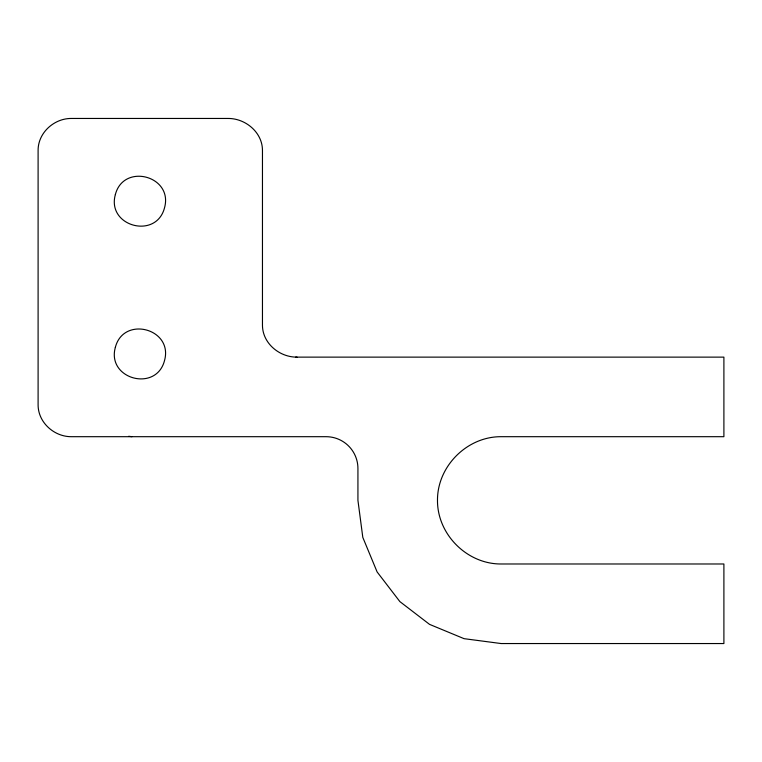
<?xml version="1.0" encoding="UTF-8"?>
<svg xmlns="http://www.w3.org/2000/svg" width="762" height="762" viewBox="0 0 762 762"><rect width="100%" height="100%" fill="white"/><g stroke="black" fill="none" stroke-linecap="round" stroke-linejoin="round"><path stroke-width="1.14" d="M295.646 357.13L723.9 357.13L723.9 436.693L501.139 436.693C467.068 436.474 437.274 466.277 437.483 500.339C437.274 534.4 467.068 564.204 501.139 563.985L723.9 563.985L723.9 643.547L501.139 643.547L464.068 638.67L429.53 624.364L399.869 601.599L377.114 571.938L362.807 537.401L357.93 500.339L357.93 468.516A31.823 31.823 0 0 0 326.107 436.693L71.485 436.693C54.207 436.864 38.09 422.491 38.1 404.87L38.1 150.276C38.09 132.664 54.207 118.281 71.485 118.453L227.876 118.453C245.335 118.243 262.376 132.217 262.461 150.276L262.461 325.307C262.538 343.376 279.578 357.349 297.037 357.13M128.702 436.283L131.95 436.693M115.348 194.605C106.461 226.447 156.296 239.801 164.525 207.788C173.412 175.946 123.577 162.592 115.348 194.605M115.348 347.358C106.461 379.2 156.296 392.554 164.525 360.54C173.412 328.698 123.577 315.344 115.348 347.358"/></g></svg>
